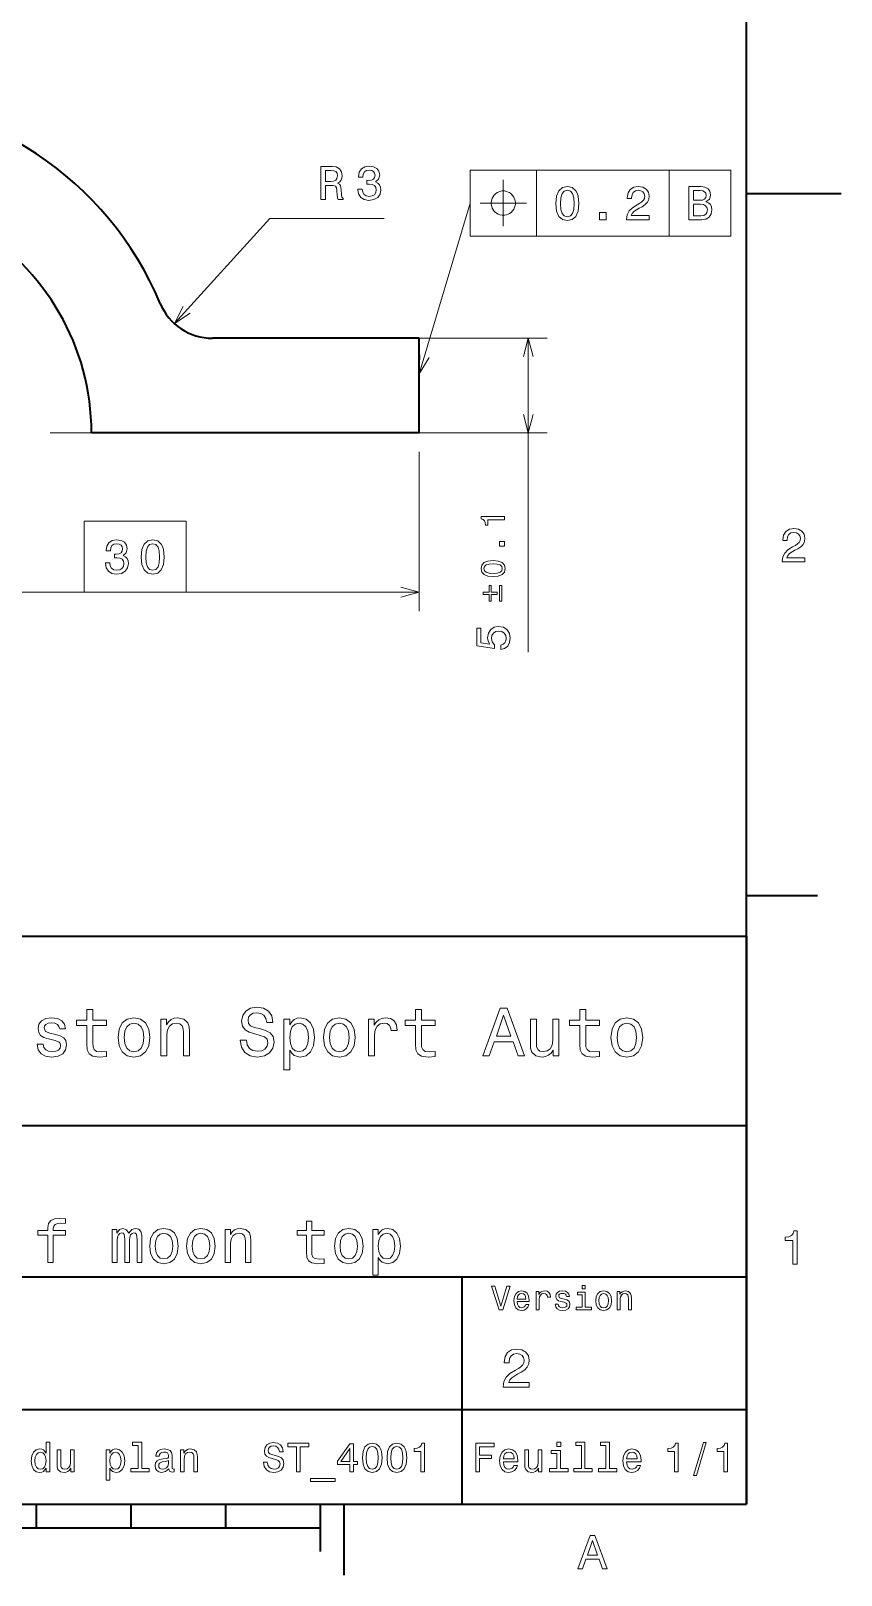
# Model space of a CAD drawing. Extents: x 0 to 210, y 0 to 297.
# Drawn here: x 124.4 to 210, y 2.5 to 165.7 of the extents above; entities that cross this region are included whole.
import ezdxf

# ---------------------------------------------------------------- set-up
doc = ezdxf.new("R2010")
doc.units = 0
doc.linetypes.add('DASHDOT', pattern=[18.5, 12, -3, 0.5, -3])

msp = doc.modelspace()

# ---------------------------------------------------------------- linework, layer by layer
at = {"color": 7, "lineweight": 35}
for p, q in [((200, 10), (200, 287)), ((159.446548, 123.189072), (130.846542, 123.189072)), ((10, 70), (200, 70)), ((200, 70), (200, 10)), ((75, 50), (200, 50)), ((75, 34), (200, 34)), ((170, 10), (170, 34)), ((75, 20), (200, 20)), ((10, 10), (200, 10)), ((10, 10), (200, 10)), ((55, 7.5), (155, 7.5))]:
    msp.add_line(p, q, dxfattribs=at)
at = {"color": 7, "lineweight": 13, "ltscale": 0.175}
for p, q in [((170.827484, 150.964157), (170.827484, 143.964157)), ((177.827484, 150.964157), (177.827484, 143.964157)), ((191.835556, 150.964157), (191.835556, 143.964157)), ((198.371582, 150.964157), (198.371582, 143.964157))]:
    msp.add_line(p, q, dxfattribs=at)
at = {"color": 7, "lineweight": 13}
for p, q in [((170.827484, 150.964157), (198.371582, 150.964157)), ((170.827484, 143.964157), (198.371582, 143.964157)), ((176.971954, 100.036316), (176.971954, 133.189072))]:
    msp.add_line(p, q, dxfattribs=at)
at = {"color": 7, "lineweight": 35, "ltscale": 0.25}
for p, q in [((200, 148.5), (210, 148.5)), ((165.446548, 123.189072), (165.446548, 133.189072))]:
    msp.add_line(p, q, dxfattribs=at)
at = {"color": 7, "lineweight": 13, "ltscale": 0.375}
msp.add_line((139.596207, 134.747208), (149.680176, 145.851868), dxfattribs=at)
at = {"color": 7, "lineweight": 13, "ltscale": 0.301801}
msp.add_line((149.680176, 145.851868), (161.752213, 145.851868), dxfattribs=at)
at = {"color": 7, "lineweight": 35, "ltscale": 0.395419}
msp.add_line((159.446548, 133.189072), (143.629791, 133.189072), dxfattribs=at)
at = {"color": 7, "lineweight": 35, "ltscale": 0.15}
for p, q in [((165.446548, 133.189072), (159.446548, 133.189072)), ((165.446548, 123.189072), (159.446548, 123.189072))]:
    msp.add_line(p, q, dxfattribs=at)
at = {"color": 7, "lineweight": 13, "ltscale": 0.438135}
for p, q in [((161.446548, 133.189072), (178.971954, 133.189072)), ((161.446548, 123.189072), (178.971954, 123.189072))]:
    msp.add_line(p, q, dxfattribs=at)
at = {"color": 7, "lineweight": 13, "ltscale": 0.25}
msp.add_line((165.446548, 123.189072), (165.446548, 133.189072), dxfattribs=at)
at = {"color": 7, "linetype": 'DASHDOT', "lineweight": 13}
msp.add_line((138.466553, 123.189072), (72.426544, 123.189072), dxfattribs=at)
at = {"color": 8, "lineweight": 13, "ltscale": 0.420656}
msp.add_line((165.446548, 121.189072), (165.446548, 104.362816), dxfattribs=at)
at = {"color": 8, "lineweight": 13}
for p, q in [((105.446548, 106.362816), (130.060532, 106.362816)), ((140.832581, 106.362816), (165.446548, 106.362816))]:
    msp.add_line(p, q, dxfattribs=at)
at = {"color": 7, "lineweight": 35, "ltscale": 0.1875}
for p, q in [((200, 74.300003), (207.5, 74.300003)), ((157.5, 10), (157.5, 2.5))]:
    msp.add_line(p, q, dxfattribs=at)
at = {"color": 7, "lineweight": 35, "ltscale": 0.0625}
for p, q in [((125, 10), (125, 7.5)), ((135, 10), (135, 7.5)), ((145, 10), (145, 7.5))]:
    msp.add_line(p, q, dxfattribs=at)
at = {"color": 7, "lineweight": 35, "ltscale": 0.125}
msp.add_line((155, 10), (155, 5), dxfattribs=at)
at = {"color": 7, "lineweight": 13}
for points in [[(155.073547, 147.851868), (155.542557, 147.851868), (155.542557, 149.329529), (156.021667, 149.329529), (156.374695, 149.314407), (156.596588, 149.243805), (156.717636, 149.077377), (156.768066, 148.779831), (156.793274, 148.325928), (156.823547, 148.028381), (156.884064, 147.851868), (157.413605, 147.851868), (157.413605, 147.947693), (157.297607, 148.088898), (157.257263, 148.351151), (157.221954, 148.915985), (157.136215, 149.334579), (157.020233, 149.465698), (156.838669, 149.561523), (157.040405, 149.687607), (157.18161, 149.86412), (157.272385, 150.086029), (157.302643, 150.353317), (157.23204, 150.776947), (157.030304, 151.094666), (156.697464, 151.286316), (156.243561, 151.351868), (155.073547, 151.351868)], [(156.112442, 150.923203), (156.420074, 150.892944), (156.636932, 150.797119), (156.773102, 150.620605), (156.818497, 150.343231), (156.768066, 150.05072), (156.631897, 149.874207), (156.399902, 149.783432), (156.082184, 149.758209), (155.542557, 149.758209), (155.542557, 150.923203)], [(158.963318, 148.951294), (158.963318, 148.915985), (159.044006, 148.431839), (159.281036, 148.068726), (159.654236, 147.836746), (160.148468, 147.751007), (160.672958, 147.836746), (161.06633, 148.05864), (161.318497, 148.411667), (161.409271, 148.865555), (161.368927, 149.163116), (161.25798, 149.405182), (161.076416, 149.591782), (160.834351, 149.727951), (161.162155, 150.00029), (161.278152, 150.434006), (161.202499, 150.827377), (160.985641, 151.124924), (160.632614, 151.311523), (160.148468, 151.37709), (159.69458, 151.296402), (159.346588, 151.074493), (159.119644, 150.721466), (159.044006, 150.252441), (159.044006, 150.217148), (159.492844, 150.217148), (159.533188, 150.539917), (159.664322, 150.771896), (159.876129, 150.913116), (160.173676, 150.963547), (160.435928, 150.923203), (160.627579, 150.817291), (160.743561, 150.645813), (160.788956, 150.413834), (160.743561, 150.166718), (160.622528, 150.00029), (160.410706, 149.899414), (160.123245, 149.869171), (159.926559, 149.874207), (159.926559, 149.475784), (160.173676, 149.48587), (160.491409, 149.440491), (160.728439, 149.319458), (160.869644, 149.122772), (160.920074, 148.865555), (160.864609, 148.573059), (160.718353, 148.356201), (160.486359, 148.220032), (160.178726, 148.174637), (159.861008, 148.225067), (159.629013, 148.376373), (159.482758, 148.618439), (159.427277, 148.951294)], [(175.610825, 147.464157), (175.610825, 147.580826), (175.55249, 147.814163), (175.494156, 147.989151), (175.435822, 148.10582), (175.319153, 148.280823), (175.14415, 148.455826), (174.969147, 148.572495), (174.852478, 148.630829), (174.67749, 148.689163), (174.444153, 148.747498), (174.327484, 148.747498), (174.210815, 148.747498), (173.977478, 148.689163), (173.80249, 148.630829), (173.685822, 148.572495), (173.510818, 148.455826), (173.335815, 148.280823), (173.219147, 148.10582), (173.160812, 147.989151), (173.102478, 147.814163), (173.044144, 147.580826), (173.044144, 147.464157), (173.044144, 147.347488), (173.102478, 147.114151), (173.160812, 146.939163), (173.219147, 146.822495), (173.335815, 146.647491), (173.510818, 146.472488), (173.685822, 146.35582), (173.80249, 146.297485), (173.977478, 146.239151), (174.210815, 146.180817), (174.327484, 146.180817), (174.444153, 146.180817), (174.67749, 146.239151), (174.852478, 146.297485), (174.969147, 146.35582), (175.14415, 146.472488), (175.319153, 146.647491), (175.435822, 146.822495), (175.494156, 146.939163), (175.55249, 147.114151), (175.610825, 147.347488)], [(174.44696, 114.017052), (174.44696, 114.338303), (171.979309, 114.338303), (171.979309, 114.098251), (172.194641, 114.034706), (172.339386, 113.907616), (172.424103, 113.713448), (172.452362, 113.445152), (172.703003, 113.445152), (172.703003, 114.017052)], [(203.769455, 109.566788), (206.175079, 109.566788), (206.175079, 110.000504), (204.273788, 110.000504), (204.379684, 110.237534), (204.561249, 110.434219), (205.121048, 110.79229), (205.418594, 110.943588), (205.75145, 111.160446), (205.98848, 111.412613), (206.124649, 111.710159), (206.175079, 112.048058), (206.08934, 112.471687), (205.85231, 112.804543), (205.489197, 113.016357), (205.020172, 113.092003), (204.536026, 113.006271), (204.167877, 112.769234), (203.930847, 112.390999), (203.850143, 111.891716), (203.850143, 111.821114), (204.309082, 111.821114), (204.309082, 111.861458), (204.354477, 112.204399), (204.490646, 112.456558), (204.707504, 112.617943), (204.994965, 112.673416), (205.287476, 112.622986), (205.504333, 112.496902), (205.645538, 112.300217), (205.695969, 112.053101), (205.660675, 111.821114), (205.56485, 111.624428), (205.403458, 111.452957), (205.181564, 111.301659), (204.884018, 111.140274), (204.389771, 110.827591), (204.041794, 110.494743), (203.835022, 110.091286), (203.769455, 109.581917)], [(174.44696, 111.221794), (174.44696, 111.708969), (173.920944, 111.708969), (173.920944, 111.221794)], [(173.250198, 107.999374), (173.804443, 108.052322), (174.199829, 108.218246), (174.439896, 108.483017), (174.517548, 108.850166), (174.439896, 109.213783), (174.199829, 109.478554), (173.804443, 109.640945), (173.250198, 109.697426), (172.699478, 109.640945), (172.480591, 109.573868), (172.300552, 109.478554), (172.060501, 109.213783), (171.979309, 108.850166), (172.060501, 108.483017), (172.304077, 108.218246), (172.699478, 108.052322)], [(173.250198, 108.33828), (172.823029, 108.366516), (172.5159, 108.454773), (172.335861, 108.61364), (172.272308, 108.850166), (172.335861, 109.08316), (172.5159, 109.24202), (172.823029, 109.330276), (173.250198, 109.358521), (173.680878, 109.330276), (173.988022, 109.24202), (174.16806, 109.08316), (174.228073, 108.850166), (174.16806, 108.61364), (173.988022, 108.454773), (173.680878, 108.366516)], [(173.677353, 106.111389), (173.677353, 106.35498), (173.06662, 106.35498), (173.06662, 107.05397), (172.826569, 107.05397), (172.826569, 106.35498), (172.21936, 106.35498), (172.21936, 106.111389), (172.826569, 106.111389), (172.826569, 105.412399), (173.06662, 105.412399), (173.06662, 106.111389)], [(173.917419, 105.412399), (174.161011, 105.412399), (174.161011, 107.05397), (173.917419, 107.05397)], [(174.059128, 100.303604), (174.472672, 100.414558), (174.795441, 100.661682), (174.997162, 101.024788), (175.072815, 101.48877), (174.98204, 101.998131), (174.734924, 102.396545), (174.341553, 102.648712), (173.837219, 102.74453), (173.36821, 102.658798), (173.000061, 102.416718), (172.763031, 102.038483), (172.677277, 101.549286), (172.737808, 101.171043), (172.904236, 100.87854), (171.961151, 101.019745), (171.961151, 102.552887), (171.547607, 102.552887), (171.547607, 100.681854), (173.403503, 100.404472), (173.403503, 100.80793), (173.166473, 101.100441), (173.08075, 101.47364), (173.13623, 101.796402), (173.297607, 102.043518), (173.544724, 102.19986), (173.862442, 102.255341), (174.180176, 102.19986), (174.427277, 102.038483), (174.583618, 101.791359), (174.639099, 101.47364), (174.60379, 101.206345), (174.487808, 100.999573), (174.306244, 100.848282), (174.059128, 100.772629)], [(130.353027, 60.579971), (130.353027, 58.64193), (130.396271, 58.015129), (130.597992, 57.582851), (131.00145, 57.330688), (131.685883, 57.244236), (132.435165, 57.280258), (132.435165, 57.827808), (131.887619, 57.78458), (131.390503, 57.842216), (131.123932, 58.022331), (131.008652, 58.324928), (130.987045, 58.75), (130.987045, 60.579971), (132.435165, 60.579971), (132.435165, 61.120316), (130.987045, 61.120316), (130.987045, 62.251438), (130.353027, 62.251438), (130.353027, 61.120316), (129.257935, 61.120316), (129.257935, 60.579971)], [(147.20462, 59.030979), (146.549011, 59.030979), (146.6931, 58.267288), (147.053329, 57.70533), (147.608078, 57.366714), (148.357361, 57.244236), (149.099442, 57.359509), (149.65419, 57.67651), (150.007217, 58.17363), (150.136902, 58.82925), (150.028839, 59.420029), (149.726242, 59.801872), (149.236328, 60.054031), (148.580704, 60.241352), (148.018738, 60.378242), (147.651306, 60.536743), (147.442383, 60.767288), (147.377533, 61.127522), (147.442383, 61.451729), (147.6297, 61.696686), (147.917877, 61.862389), (148.314133, 61.920029), (148.71759, 61.84798), (149.034592, 61.653458), (149.24353, 61.32925), (149.344391, 60.889767), (150.000015, 60.889767), (150.000015, 60.904179), (149.884735, 61.581409), (149.546127, 62.085732), (149.012985, 62.402737), (148.292526, 62.510807), (147.644104, 62.402737), (147.139786, 62.100143), (146.815582, 61.631844), (146.700302, 61.026657), (146.793961, 60.486309), (147.067734, 60.118874), (147.500015, 59.873917), (148.09079, 59.6866), (148.674362, 59.520893), (149.113846, 59.362389), (149.380417, 59.131844), (149.474075, 58.757202), (149.387619, 58.375359), (149.164276, 58.087173), (148.825668, 57.907059), (148.386185, 57.849422), (147.896271, 57.928673), (147.521637, 58.159222), (147.283875, 58.533859)], [(165.050446, 60.579971), (165.050446, 58.64193), (165.093658, 58.015129), (165.295395, 57.582851), (165.698853, 57.330688), (166.383301, 57.244236), (167.132568, 57.280258), (167.132568, 57.827808), (166.585022, 57.78458), (166.087906, 57.842216), (165.821335, 58.022331), (165.706055, 58.324928), (165.684448, 58.75), (165.684448, 60.579971), (167.132568, 60.579971), (167.132568, 61.120316), (165.684448, 61.120316), (165.684448, 62.251438), (165.050446, 62.251438), (165.050446, 61.120316), (163.955338, 61.120316), (163.955338, 60.579971)], [(172.175797, 57.381123), (172.838623, 57.381123), (173.364563, 58.850864), (175.360229, 58.850864), (175.886169, 57.381123), (176.563416, 57.381123), (174.733429, 62.388329), (173.998566, 62.388329)], [(182.399139, 60.579971), (182.399139, 58.64193), (182.442352, 58.015129), (182.644089, 57.582851), (183.047546, 57.330688), (183.731995, 57.244236), (184.481262, 57.280258), (184.481262, 57.827808), (183.933716, 57.78458), (183.4366, 57.842216), (183.170029, 58.022331), (183.054749, 58.324928), (183.033142, 58.75), (183.033142, 60.579971), (184.481262, 60.579971), (184.481262, 61.120316), (183.033142, 61.120316), (183.033142, 62.251438), (182.399139, 62.251438), (182.399139, 61.120316), (181.304031, 61.120316), (181.304031, 60.579971)], [(127.060524, 59.636166), (126.448135, 59.780258), (125.994247, 59.945965), (125.842941, 60.28458), (125.886169, 60.522331), (126.037476, 60.695244), (126.282425, 60.803314), (126.635452, 60.846542), (126.974075, 60.803314), (127.240646, 60.67363), (127.413551, 60.479107), (127.485596, 60.219738), (128.105194, 60.219738), (128.105194, 60.23415), (127.997124, 60.70245), (127.701736, 61.069885), (127.240646, 61.30043), (126.635452, 61.386887), (126.023056, 61.30043), (125.57637, 61.062679), (125.295395, 60.709652), (125.208939, 60.262966), (125.273781, 59.830688), (125.47551, 59.528095), (125.806923, 59.311958), (126.289627, 59.16066), (126.995682, 58.987751), (127.427963, 58.807636), (127.543236, 58.663544), (127.586464, 58.447407), (127.521622, 58.180836), (127.348709, 57.979107), (127.067734, 57.849422), (126.693092, 57.806194), (126.296837, 57.849422), (126.008652, 58.000721), (125.814133, 58.245674), (125.734879, 58.584293), (125.122482, 58.584293), (125.223351, 58.007923), (125.518738, 57.590057), (125.987038, 57.337894), (126.635452, 57.244236), (127.312683, 57.337894), (127.809807, 57.590057), (128.112396, 57.993515), (128.220459, 58.519451), (128.14122, 58.973343), (127.917877, 59.283138), (127.550438, 59.484871)], [(133.65274, 59.311958), (133.768021, 58.432995), (134.099426, 57.78458), (134.625366, 57.381123), (135.331421, 57.244236), (136.030273, 57.381123), (136.556213, 57.777374), (136.887619, 58.425793), (137.010101, 59.311958), (136.887619, 60.190922), (136.556213, 60.846542), (136.030273, 61.242794), (135.331421, 61.386887), (134.625366, 61.242794), (134.099426, 60.839336), (133.768021, 60.190922)], [(134.301163, 59.319164), (134.365997, 59.967579), (134.567734, 60.435879), (134.891937, 60.72406), (135.331421, 60.824928), (135.763702, 60.72406), (136.087906, 60.443081), (136.289642, 59.967579), (136.361679, 59.319164), (136.289642, 58.663544), (136.087906, 58.188038), (135.763702, 57.899853), (135.331421, 57.806194), (134.891937, 57.899853), (134.567734, 58.188038), (134.365997, 58.663544)], [(138.177246, 57.381123), (138.811249, 57.381123), (138.811249, 59.614552), (138.876099, 60.12608), (139.085022, 60.500717), (139.409241, 60.731266), (139.841507, 60.817722), (140.187332, 60.745674), (140.403473, 60.551151), (140.511536, 60.226944), (140.547562, 59.794666), (140.547562, 57.381123), (141.181564, 57.381123), (141.181564, 59.924351), (141.15274, 60.435879), (141.023071, 60.86095), (140.597992, 61.25), (139.935165, 61.386887), (139.567734, 61.336452), (139.257935, 61.199566), (138.991364, 60.969017), (138.78244, 60.659222), (138.78244, 61.25), (138.177246, 61.25)], [(151.786758, 60.652016), (151.786758, 61.25), (151.152756, 61.25), (151.152756, 55.882565), (151.786758, 55.882565), (151.786758, 57.971901), (152.010101, 57.633286), (152.262268, 57.409943), (152.896271, 57.244236), (153.501465, 57.381123), (153.976959, 57.791786), (154.286758, 58.440201), (154.402039, 59.319164), (154.286758, 60.190922), (153.976959, 60.839336), (153.501465, 61.242794), (152.896271, 61.386887), (152.550446, 61.343658), (152.255066, 61.206772), (152.002899, 60.976223)], [(152.788208, 57.8134), (152.363129, 57.907059), (152.053329, 58.195244), (151.858795, 58.663544), (151.793961, 59.319164), (151.858795, 59.967579), (152.053329, 60.435879), (152.363129, 60.716858), (152.788208, 60.817722), (153.177246, 60.716858), (153.487045, 60.428673), (153.68158, 59.960373), (153.753616, 59.319164), (153.68158, 58.67075), (153.487045, 58.195244), (153.177246, 57.907059)], [(155.338623, 59.311958), (155.453903, 58.432995), (155.785309, 57.78458), (156.311249, 57.381123), (157.017303, 57.244236), (157.716156, 57.381123), (158.242096, 57.777374), (158.573502, 58.425793), (158.695984, 59.311958), (158.573502, 60.190922), (158.242096, 60.846542), (157.716156, 61.242794), (157.017303, 61.386887), (156.311249, 61.242794), (155.785309, 60.839336), (155.453903, 60.190922)], [(155.987045, 59.319164), (156.05188, 59.967579), (156.253616, 60.435879), (156.57782, 60.72406), (157.017303, 60.824928), (157.449585, 60.72406), (157.773788, 60.443081), (157.975525, 59.967579), (158.047562, 59.319164), (157.975525, 58.663544), (157.773788, 58.188038), (157.449585, 57.899853), (157.017303, 57.806194), (156.57782, 57.899853), (156.253616, 58.188038), (156.05188, 58.663544)], [(160.100876, 57.381123), (160.734879, 57.381123), (160.734879, 59.592937), (160.799713, 60.12608), (160.994247, 60.507923), (161.311249, 60.738472), (161.736328, 60.817722), (162.053314, 60.767288), (162.291077, 60.623199), (162.435181, 60.378242), (162.485596, 60.046829), (163.126816, 60.046829), (163.040359, 60.630402), (162.802612, 61.048271), (162.406342, 61.30043), (161.865997, 61.386887), (161.498566, 61.32925), (161.181564, 61.185158), (160.900589, 60.940201), (160.677246, 60.608788), (160.677246, 61.25), (160.100876, 61.25)], [(173.595108, 59.463257), (174.365997, 61.667866), (175.136902, 59.463257)], [(180.194519, 61.25), (179.560516, 61.25), (179.560516, 59.016571), (179.488464, 58.497837), (179.279541, 58.123196), (178.955322, 57.892651), (178.530258, 57.820602), (178.19165, 57.878242), (177.97551, 58.051151), (177.853027, 58.346542), (177.824219, 58.764408), (177.824219, 61.25), (177.190201, 61.25), (177.190201, 58.706772), (177.211823, 58.195244), (177.348694, 57.770172), (177.766571, 57.381123), (178.4366, 57.244236), (178.796829, 57.294666), (179.106628, 57.424351), (179.373199, 57.647694), (179.58934, 57.971901), (179.58934, 57.381123), (180.194519, 57.381123)], [(185.698853, 59.311958), (185.814117, 58.432995), (186.145538, 57.78458), (186.671478, 57.381123), (187.377518, 57.244236), (188.076355, 57.381123), (188.602295, 57.777374), (188.933716, 58.425793), (189.056183, 59.311958), (188.933716, 60.190922), (188.602295, 60.846542), (188.076355, 61.242794), (187.377518, 61.386887), (186.671478, 61.242794), (186.145538, 60.839336), (185.814117, 60.190922)], [(186.34726, 59.319164), (186.412109, 59.967579), (186.613831, 60.435879), (186.938034, 60.72406), (187.377518, 60.824928), (187.809799, 60.72406), (188.134003, 60.443081), (188.335724, 59.967579), (188.407776, 59.319164), (188.335724, 58.663544), (188.134003, 58.188038), (187.809799, 57.899853), (187.377518, 57.806194), (186.938034, 57.899853), (186.613831, 58.188038), (186.412109, 58.663544)], [(126.23848, 38.409222), (126.23848, 35.530258), (126.809082, 35.530258), (126.809082, 38.409222), (128.105911, 38.409222), (128.105911, 38.895531), (126.809082, 38.895531), (126.809082, 39.109509), (126.854469, 39.368874), (127.003609, 39.543945), (127.256485, 39.647694), (127.619598, 39.6866), (128.105911, 39.66066), (128.105911, 40.153458), (127.489914, 40.185879), (126.932281, 40.127522), (126.543228, 39.95245), (126.309799, 39.647694), (126.23848, 39.213257), (126.23848, 38.895531), (125.194527, 38.895531), (125.194527, 38.409222)], [(153.536743, 38.409222), (153.536743, 36.664986), (153.575653, 36.100864), (153.757202, 35.711815), (154.120316, 35.484871), (154.736313, 35.407059), (155.41066, 35.43948), (155.41066, 35.932274), (154.917877, 35.893372), (154.470459, 35.945244), (154.230545, 36.107349), (154.126801, 36.379681), (154.107346, 36.762245), (154.107346, 38.409222), (155.41066, 38.409222), (155.41066, 38.895531), (154.107346, 38.895531), (154.107346, 39.913544), (153.536743, 39.913544), (153.536743, 38.895531), (152.551147, 38.895531), (152.551147, 38.409222)], [(133.027374, 35.530258), (133.552597, 35.530258), (133.552597, 37.858067), (133.585022, 38.208214), (133.682281, 38.461094), (133.831421, 38.610229), (134.02594, 38.668587), (134.181564, 38.616714), (134.285309, 38.48703), (134.337189, 38.266571), (134.356628, 37.974781), (134.356628, 35.530258), (134.849426, 35.530258), (134.849426, 37.858067), (134.881851, 38.201729), (134.979111, 38.454609), (135.134735, 38.610229), (135.329254, 38.668587), (135.484879, 38.616714), (135.588623, 38.48703), (135.653458, 37.974781), (135.653458, 35.530258), (136.17868, 35.530258), (136.17868, 37.935879), (136.146255, 38.435158), (136.042511, 38.817722), (135.835022, 39.051151), (135.497849, 39.135445), (135.10231, 39.005764), (134.797562, 38.629681), (134.557648, 38.999279), (134.155624, 39.135445), (133.786026, 39.005764), (133.533142, 38.642651), (133.533142, 39.012245), (133.027374, 39.012245)], [(136.989197, 37.268009), (137.092941, 36.476944), (137.39122, 35.893372), (137.864563, 35.530258), (138.5, 35.407059), (139.128967, 35.530258), (139.60231, 35.886887), (139.900574, 36.470459), (140.010803, 37.268009), (139.900574, 38.059078), (139.60231, 38.649136), (139.128967, 39.005764), (138.5, 39.135445), (137.864563, 39.005764), (137.39122, 38.642651), (137.092941, 38.059078)], [(137.572769, 37.274494), (137.631134, 37.858067), (137.812683, 38.279537), (138.104477, 38.538902), (138.5, 38.629681), (138.889053, 38.538902), (139.180847, 38.286022), (139.362396, 37.858067), (139.427246, 37.274494), (139.362396, 36.684437), (139.180847, 36.256481), (138.889053, 35.997116), (138.5, 35.912823), (138.104477, 35.997116), (137.812683, 36.256481), (137.631134, 36.684437)], [(140.892654, 37.268009), (140.996399, 36.476944), (141.294678, 35.893372), (141.768021, 35.530258), (142.403458, 35.407059), (143.032425, 35.530258), (143.505768, 35.886887), (143.804047, 36.470459), (143.914276, 37.268009), (143.804047, 38.059078), (143.505768, 38.649136), (143.032425, 39.005764), (142.403458, 39.135445), (141.768021, 39.005764), (141.294678, 38.642651), (140.996399, 38.059078)], [(141.476227, 37.274494), (141.534592, 37.858067), (141.716141, 38.279537), (142.007935, 38.538902), (142.403458, 38.629681), (142.792511, 38.538902), (143.08429, 38.286022), (143.265854, 37.858067), (143.330688, 37.274494), (143.265854, 36.684437), (143.08429, 36.256481), (142.792511, 35.997116), (142.403458, 35.912823), (142.007935, 35.997116), (141.716141, 36.256481), (141.534592, 36.684437)], [(144.964706, 35.530258), (145.535309, 35.530258), (145.535309, 37.540344), (145.593658, 38.000721), (145.781708, 38.337894), (146.073486, 38.545387), (146.46254, 38.623199), (146.773773, 38.558357), (146.968307, 38.383286), (147.065567, 38.091499), (147.097992, 37.70245), (147.097992, 35.530258), (147.668594, 35.530258), (147.668594, 37.819164), (147.642654, 38.279537), (147.52594, 38.662102), (147.143372, 39.012245), (146.546829, 39.135445), (146.216141, 39.090057), (145.937317, 38.966858), (145.697418, 38.759365), (145.509369, 38.480545), (145.509369, 39.012245), (144.964706, 39.012245)], [(156.506485, 37.268009), (156.610229, 36.476944), (156.908508, 35.893372), (157.381851, 35.530258), (158.017288, 35.407059), (158.646255, 35.530258), (159.119598, 35.886887), (159.417877, 36.470459), (159.528107, 37.268009), (159.417877, 38.059078), (159.119598, 38.649136), (158.646255, 39.005764), (158.017288, 39.135445), (157.381851, 39.005764), (156.908508, 38.642651), (156.610229, 38.059078)], [(157.090057, 37.274494), (157.148407, 37.858067), (157.329971, 38.279537), (157.621765, 38.538902), (158.017288, 38.629681), (158.406342, 38.538902), (158.69812, 38.286022), (158.879684, 37.858067), (158.944519, 37.274494), (158.879684, 36.684437), (158.69812, 36.256481), (158.406342, 35.997116), (158.017288, 35.912823), (157.621765, 35.997116), (157.329971, 36.256481), (157.148407, 36.684437)], [(161.116714, 38.474064), (161.116714, 39.012245), (160.546112, 39.012245), (160.546112, 34.181557), (161.116714, 34.181557), (161.116714, 36.061958), (161.317719, 35.757202), (161.544678, 35.556194), (162.11528, 35.407059), (162.659943, 35.530258), (163.087891, 35.899857), (163.366714, 36.483429), (163.470459, 37.274494), (163.366714, 38.059078), (163.087891, 38.642651), (162.659943, 39.005764), (162.11528, 39.135445), (161.804031, 39.096542), (161.538177, 38.973343), (161.311249, 38.76585)], [(162.018005, 35.919308), (161.635452, 36.003601), (161.356628, 36.262966), (161.181549, 36.684437), (161.123199, 37.274494), (161.181549, 37.858067), (161.356628, 38.279537), (161.635452, 38.532421), (162.018005, 38.623199), (162.368164, 38.532421), (162.646973, 38.273052), (162.822052, 37.851585), (162.886887, 37.274494), (162.822052, 36.690922), (162.646973, 36.262966), (162.368164, 36.003601)], [(204.909225, 35.366787), (205.368164, 35.366787), (205.368164, 38.892002), (205.025223, 38.892002), (204.934448, 38.584366), (204.752884, 38.377594), (204.47551, 38.256557), (204.092224, 38.216209), (204.092224, 37.858143), (204.909225, 37.858143)], [(174.71109, 33.03458), (174.08429, 30.905619), (173.439484, 33.03458), (173.09726, 33.03458), (173.904175, 30.530979), (174.264404, 30.530979), (175.053314, 33.03458)], [(182.992798, 33.117435), (182.657776, 33.117435), (182.657776, 32.757202), (182.992798, 32.757202)], [(175.784576, 31.40634), (177.052597, 31.40634), (177.056198, 31.554033), (176.998566, 31.9683), (176.840057, 32.278099), (176.587891, 32.465416), (176.252884, 32.533859), (175.925079, 32.461815), (175.672913, 32.260086), (175.510803, 31.932276), (175.453171, 31.5), (175.507202, 31.056915), (175.669312, 30.732708), (175.917862, 30.530979), (176.242081, 30.462536), (176.523056, 30.509365), (176.753601, 30.631844), (176.922913, 30.826368), (177.020172, 31.085733), (176.706772, 31.085733), (176.641937, 30.941643), (176.548264, 30.833572), (176.281708, 30.747118), (176.07637, 30.786743), (175.921463, 30.912823), (175.820602, 31.118155), (175.784576, 31.395533)], [(175.784576, 31.672911), (175.824203, 31.921469), (175.921463, 32.105186), (176.069168, 32.216858), (176.263687, 32.256485), (176.454605, 32.216858), (176.60231, 32.105186), (176.692368, 31.921469), (176.724777, 31.672911)], [(177.794662, 30.530979), (178.111664, 30.530979), (178.111664, 31.636887), (178.144089, 31.903458), (178.241348, 32.094379), (178.399857, 32.209652), (178.612396, 32.249279), (178.770889, 32.224064), (178.889771, 32.152016), (178.961823, 32.029537), (178.98703, 31.863832), (179.307632, 31.863832), (179.264404, 32.155621), (179.145538, 32.364552), (178.947403, 32.490635), (178.677231, 32.533859), (178.493515, 32.505043), (178.335022, 32.432995), (178.194519, 32.310516), (178.082855, 32.144814), (178.082855, 32.465416), (177.794662, 32.465416)], [(180.791794, 31.658501), (180.485596, 31.730547), (180.258652, 31.8134), (180.182999, 31.982708), (180.204605, 32.101585), (180.280258, 32.188038), (180.40274, 32.242073), (180.579254, 32.263687), (180.748566, 32.242073), (180.881851, 32.177231), (180.968292, 32.079971), (181.004318, 31.950287), (181.314117, 31.950287), (181.314117, 31.957493), (181.260086, 32.191643), (181.112396, 32.375359), (180.881851, 32.490635), (180.579254, 32.533859), (180.273056, 32.490635), (180.049713, 32.371758), (179.909225, 32.195244), (179.865997, 31.971901), (179.898422, 31.755764), (179.999283, 31.604465), (180.164993, 31.496397), (180.406342, 31.420748), (180.759369, 31.334293), (180.97551, 31.244236), (181.033142, 31.17219), (181.054749, 31.064121), (181.022339, 30.930836), (180.935883, 30.829971), (180.795395, 30.765129), (180.608063, 30.743515), (180.409943, 30.765129), (180.265854, 30.840778), (180.168594, 30.963255), (180.128967, 31.132565), (179.822769, 31.132565), (179.873199, 30.844379), (180.020889, 30.635447), (180.255051, 30.509365), (180.579254, 30.462536), (180.917862, 30.509365), (181.166428, 30.635447), (181.317719, 30.837175), (181.371765, 31.100143), (181.332138, 31.327089), (181.220459, 31.481987), (181.036743, 31.582851)], [(182.981995, 30.79755), (182.981995, 32.400574), (182.167862, 32.400574), (182.167862, 32.130402), (182.664978, 32.130402), (182.664978, 30.79755), (182.016571, 30.79755), (182.016571, 30.530979), (183.637604, 30.530979), (183.637604, 30.79755)], [(184.087891, 31.496397), (184.145538, 31.056915), (184.311234, 30.732708), (184.574203, 30.530979), (184.927231, 30.462536), (185.276657, 30.530979), (185.539627, 30.729107), (185.705338, 31.053314), (185.766571, 31.496397), (185.705338, 31.935879), (185.539627, 32.263687), (185.276657, 32.461815), (184.927231, 32.533859), (184.574203, 32.461815), (184.311234, 32.260086), (184.145538, 31.935879)], [(184.412109, 31.5), (184.444519, 31.824207), (184.545395, 32.058357), (184.707489, 32.20245), (184.927231, 32.25288), (185.143372, 32.20245), (185.305481, 32.061958), (185.406342, 31.824207), (185.442368, 31.5), (185.406342, 31.17219), (185.305481, 30.934437), (185.143372, 30.790344), (184.927231, 30.743515), (184.707489, 30.790344), (184.545395, 30.934437), (184.444519, 31.17219)], [(186.350143, 30.530979), (186.667145, 30.530979), (186.667145, 31.647694), (186.69957, 31.903458), (186.804031, 32.090778), (186.966141, 32.206051), (187.182281, 32.249279), (187.355194, 32.213257), (187.463257, 32.115993), (187.517288, 31.95389), (187.535309, 31.737751), (187.535309, 30.530979), (187.85231, 30.530979), (187.85231, 31.802593), (187.837891, 32.058357), (187.773056, 32.270893), (187.560516, 32.465416), (187.229111, 32.533859), (187.045395, 32.508644), (186.890488, 32.440201), (186.757202, 32.324928), (186.65274, 32.170029), (186.65274, 32.465416), (186.350143, 32.465416)], [(174.328537, 22.360231), (177.077805, 22.360231), (177.077805, 22.855909), (174.904892, 22.855909), (175.02594, 23.126802), (175.233429, 23.351585), (175.873199, 23.760807), (176.213257, 23.933718), (176.593658, 24.181557), (176.864548, 24.469742), (177.020172, 24.809799), (177.077805, 25.195967), (176.979828, 25.680117), (176.708939, 26.06052), (176.293945, 26.302595), (175.757919, 26.38905), (175.204605, 26.291067), (174.783859, 26.020174), (174.51297, 25.587896), (174.420746, 25.017292), (174.420746, 24.9366), (174.945251, 24.9366), (174.945251, 24.98271), (174.997116, 25.374641), (175.15274, 25.662825), (175.400574, 25.847263), (175.729111, 25.910664), (176.0634, 25.853027), (176.311234, 25.708935), (176.472626, 25.48415), (176.530258, 25.201729), (176.489914, 24.9366), (176.380402, 24.711817), (176.195969, 24.51585), (175.942368, 24.342941), (175.60231, 24.158503), (175.03746, 23.801153), (174.639771, 23.42075), (174.403458, 22.959656), (174.328537, 22.377522)], [(126.048996, 13.787464), (126.048996, 13.428675), (126.429398, 13.428675), (126.429398, 16.532421), (126.053314, 16.532421), (126.053314, 15.395534), (125.763687, 15.724064), (125.586456, 15.801874), (125.383286, 15.832133), (125.015854, 15.745678), (124.730545, 15.503603), (124.54467, 15.114553), (124.479828, 14.591499), (124.54467, 14.068444), (124.730545, 13.675073), (125.015854, 13.428675), (125.383286, 13.346542), (125.586456, 13.376801), (125.768013, 13.454611)], [(135.788193, 16.212536), (135.788193, 13.748559), (135.005768, 13.748559), (135.005768, 13.428675), (136.946686, 13.428675), (136.946686, 13.748559), (136.168594, 13.748559), (136.168594, 16.532421), (135.19165, 16.532421), (135.19165, 16.212536)], [(149.402008, 14.418589), (149.008636, 14.418589), (149.095093, 13.960375), (149.311234, 13.623199), (149.644089, 13.42003), (150.093658, 13.346542), (150.53891, 13.415707), (150.87175, 13.605908), (151.083572, 13.904179), (151.161377, 14.297551), (151.096542, 14.652018), (150.914978, 14.881124), (150.621033, 15.032421), (150.227661, 15.144814), (149.890488, 15.226946), (149.670029, 15.322046), (149.544662, 15.460375), (149.505768, 15.676514), (149.544662, 15.871038), (149.657059, 16.018013), (149.829971, 16.117435), (150.067719, 16.152018), (150.309799, 16.108789), (150.5, 15.992075), (150.625351, 15.797551), (150.685883, 15.533862), (151.079254, 15.533862), (151.079254, 15.542507), (151.010086, 15.948848), (150.806915, 16.251442), (150.48703, 16.441643), (150.054749, 16.506485), (149.66571, 16.441643), (149.363113, 16.260086), (149.168579, 15.979107), (149.099426, 15.615994), (149.155624, 15.291787), (149.319885, 15.071326), (149.579254, 14.924352), (149.933716, 14.81196), (150.283859, 14.712537), (150.547546, 14.617435), (150.707489, 14.479107), (150.763687, 14.254323), (150.711807, 14.025216), (150.577805, 13.852305), (150.374634, 13.744237), (150.110947, 13.709655), (149.817001, 13.757205), (149.592224, 13.895534), (149.44957, 14.120317)], [(152.488464, 13.428675), (152.886169, 13.428675), (152.886169, 16.065563), (153.793945, 16.065563), (153.793945, 16.428675), (151.57637, 16.428675), (151.57637, 16.065563), (152.488464, 16.065563)], [(158.129684, 13.428675), (158.518738, 13.428675), (158.518738, 14.172191), (158.946686, 14.172191), (158.946686, 14.518012), (158.518738, 14.518012), (158.518738, 16.363834), (158.125366, 16.363834), (156.811234, 14.552594), (156.811234, 14.172191), (158.129684, 14.172191)], [(159.452454, 14.894093), (159.517288, 14.215418), (159.720459, 13.731268), (160.044662, 13.43732), (160.494232, 13.342219), (160.939484, 13.43732), (161.263687, 13.731268), (161.46254, 14.215418), (161.531693, 14.894093), (161.46254, 15.568444), (161.380402, 15.836456), (161.263687, 16.056917), (160.939484, 16.350864), (160.494232, 16.450289), (160.044662, 16.350864), (159.720459, 16.052593), (159.517288, 15.568444)], [(162.054749, 14.894093), (162.119598, 14.215418), (162.322769, 13.731268), (162.646973, 13.43732), (163.096542, 13.342219), (163.541779, 13.43732), (163.865997, 13.731268), (164.064835, 14.215418), (164.134003, 14.894093), (164.064835, 15.568444), (163.982712, 15.836456), (163.865997, 16.056917), (163.541779, 16.350864), (163.096542, 16.450289), (162.646973, 16.350864), (162.322769, 16.052593), (162.119598, 15.568444)], [(165.621033, 13.428675), (166.014404, 13.428675), (166.014404, 16.450289), (165.720459, 16.450289), (165.642654, 16.1866), (165.48703, 16.009367), (165.249283, 15.905621), (164.920746, 15.871038), (164.920746, 15.564121), (165.621033, 15.564121)], [(171.414978, 13.428675), (171.817001, 13.428675), (171.817001, 14.807637), (173.079254, 14.807637), (173.079254, 15.166427), (171.817001, 15.166427), (171.817001, 16.065563), (173.368881, 16.065563), (173.368881, 16.428675), (171.414978, 16.428675)], [(180.389053, 16.532421), (179.98703, 16.532421), (179.98703, 16.100145), (180.389053, 16.100145)], [(182.572052, 16.212536), (182.572052, 13.748559), (181.789627, 13.748559), (181.789627, 13.428675), (183.730545, 13.428675), (183.730545, 13.748559), (182.952454, 13.748559), (182.952454, 16.532421), (181.97551, 16.532421), (181.97551, 16.212536)], [(185.174347, 16.212536), (185.174347, 13.748559), (184.391937, 13.748559), (184.391937, 13.428675), (186.332855, 13.428675), (186.332855, 13.748559), (185.554749, 13.748559), (185.554749, 16.532421), (184.577805, 16.532421), (184.577805, 16.212536)], [(192.416428, 13.428675), (192.809799, 13.428675), (192.809799, 16.450289), (192.515854, 16.450289), (192.438034, 16.1866), (192.282425, 16.009367), (192.044662, 15.905621), (191.716141, 15.871038), (191.716141, 15.564121), (192.416428, 15.564121)], [(194.422195, 13.026657), (194.720459, 13.026657), (195.766571, 16.510807), (195.463974, 16.510807)], [(197.621033, 13.428675), (198.014404, 13.428675), (198.014404, 16.450289), (197.720459, 16.450289), (197.642654, 16.1866), (197.48703, 16.009367), (197.249283, 15.905621), (196.920746, 15.871038), (196.920746, 15.564121), (197.621033, 15.564121)], [(125.448128, 15.490635), (125.698853, 15.430116), (125.889053, 15.261528), (126.001442, 14.980548), (126.04467, 14.591499), (126.001442, 14.198127), (125.889053, 13.917148), (125.698853, 13.744237), (125.448128, 13.688041), (125.210373, 13.744237), (125.028816, 13.917148), (124.907784, 14.20245), (124.868881, 14.591499), (124.907784, 14.976225), (125.028816, 15.257205), (125.210373, 15.430116)], [(129.014404, 15.75), (128.634003, 15.75), (128.634003, 14.409943), (128.590775, 14.098703), (128.465424, 13.873919), (128.270889, 13.735591), (128.015854, 13.692364), (127.812683, 13.726946), (127.682999, 13.830692), (127.609512, 14.007925), (127.592224, 14.258646), (127.592224, 15.75), (127.211815, 15.75), (127.211815, 14.224064), (127.224785, 13.917148), (127.306915, 13.662104), (127.55764, 13.428675), (127.959656, 13.346542), (128.175797, 13.376801), (128.361679, 13.454611), (128.521622, 13.588617), (128.651306, 13.783141), (128.651306, 13.428675), (129.014404, 13.428675)], [(132.788193, 15.391211), (132.788193, 15.75), (132.407776, 15.75), (132.407776, 12.529539), (132.788193, 12.529539), (132.788193, 13.783141), (132.922195, 13.579971), (133.073486, 13.445966), (133.453888, 13.346542), (133.817001, 13.428675), (134.10231, 13.675073), (134.288193, 14.064121), (134.357346, 14.591499), (134.288193, 15.114553), (134.10231, 15.503603), (133.817001, 15.745678), (133.453888, 15.832133), (133.246399, 15.806196), (133.069168, 15.724064), (132.917877, 15.585735)], [(133.389053, 13.688041), (133.134003, 13.744237), (132.948135, 13.917148), (132.831421, 14.198127), (132.792511, 14.591499), (132.831421, 14.980548), (132.948135, 15.261528), (133.134003, 15.430116), (133.389053, 15.490635), (133.622482, 15.430116), (133.808365, 15.257205), (133.925079, 14.976225), (133.968307, 14.591499), (133.925079, 14.20245), (133.808365, 13.917148), (133.622482, 13.744237)], [(139.01297, 13.731268), (139.01297, 13.7183), (139.034592, 13.571326), (139.099426, 13.46758), (139.371765, 13.385448), (139.583588, 13.42003), (139.583588, 13.713977), (139.492798, 13.701009), (139.371765, 13.757205), (139.350159, 13.930116), (139.350159, 15.131845), (139.298279, 15.438761), (139.146973, 15.6549), (138.883286, 15.784582), (138.511536, 15.832133), (138.148422, 15.78026), (137.880402, 15.633286), (137.711823, 15.404179), (137.655624, 15.101585), (137.655624, 15.075649), (137.997131, 15.075649), (138.027374, 15.257205), (138.122482, 15.386889), (138.278107, 15.464698), (138.498566, 15.494957), (138.710388, 15.473343), (138.861679, 15.408502), (138.952454, 15.29611), (138.982712, 15.140491), (138.965424, 14.958934), (138.896255, 14.868156), (138.723343, 14.824928), (138.399139, 14.790346), (138.027374, 14.712537), (137.763687, 14.574208), (137.608078, 14.358069), (137.560516, 14.038185), (137.60376, 13.752882), (137.737762, 13.541066), (137.953888, 13.407061), (138.252167, 13.35951), (138.654175, 13.450289)], [(140.236313, 13.428675), (140.616714, 13.428675), (140.616714, 14.768732), (140.655624, 15.075649), (140.780975, 15.300432), (140.97551, 15.438761), (141.234879, 15.490635), (141.442368, 15.447407), (141.572052, 15.330692), (141.636887, 15.136168), (141.658508, 14.876801), (141.658508, 13.428675), (142.03891, 13.428675), (142.03891, 14.954612), (142.021622, 15.261528), (141.943817, 15.516571), (141.688766, 15.75), (141.291077, 15.832133), (141.070618, 15.801874), (140.884735, 15.719741), (140.724792, 15.581412), (140.599426, 15.395534), (140.599426, 15.75), (140.236313, 15.75)], [(157.174347, 14.518012), (158.129684, 15.862392), (158.129684, 14.518012)], [(159.867432, 14.894093), (159.902008, 15.417148), (160.010086, 15.793228), (160.204605, 16.013689), (160.494232, 16.091499), (160.779541, 16.013689), (160.97406, 15.793228), (161.082138, 15.417148), (161.116714, 14.894093), (161.082138, 14.366715), (160.97406, 13.990634), (160.779541, 13.770173), (160.494232, 13.696686), (160.204605, 13.770173), (160.010086, 13.990634), (159.902008, 14.366715)], [(162.469742, 14.894093), (162.504318, 15.417148), (162.612396, 15.793228), (162.806915, 16.013689), (163.096542, 16.091499), (163.381836, 16.013689), (163.57637, 15.793228), (163.684433, 15.417148), (163.719025, 14.894093), (163.684433, 14.366715), (163.57637, 13.990634), (163.381836, 13.770173), (163.096542, 13.696686), (162.806915, 13.770173), (162.612396, 13.990634), (162.504318, 14.366715)], [(174.341492, 14.479107), (175.863113, 14.479107), (175.867432, 14.656341), (175.798279, 15.153459), (175.608063, 15.525217), (175.305481, 15.75), (174.903458, 15.832133), (174.510086, 15.745678), (174.207489, 15.503603), (174.01297, 15.110231), (173.943802, 14.591499), (174.008652, 14.059798), (174.203171, 13.67075), (174.501434, 13.428675), (174.890488, 13.346542), (175.227661, 13.402739), (175.504318, 13.549712), (175.707489, 13.783141), (175.824203, 14.09438), (175.44812, 14.09438), (175.370316, 13.92147), (175.257919, 13.791787), (174.938034, 13.688041), (174.69165, 13.735591), (174.505768, 13.886888), (174.38472, 14.133286), (174.341492, 14.466139)], [(174.341492, 14.798992), (174.389053, 15.097262), (174.505768, 15.317724), (174.682999, 15.45173), (174.916428, 15.49928), (175.145538, 15.45173), (175.322769, 15.317724), (175.430832, 15.097262), (175.469742, 14.798992)], [(178.400574, 15.75), (178.020172, 15.75), (178.020172, 14.409943), (177.976944, 14.098703), (177.851593, 13.873919), (177.657059, 13.735591), (177.402023, 13.692364), (177.198853, 13.726946), (177.069168, 13.830692), (176.995682, 14.007925), (176.978394, 14.258646), (176.978394, 15.75), (176.597977, 15.75), (176.597977, 14.224064), (176.610947, 13.917148), (176.693085, 13.662104), (176.943802, 13.428675), (177.345825, 13.346542), (177.561966, 13.376801), (177.747833, 13.454611), (177.907776, 13.588617), (178.03746, 13.783141), (178.03746, 13.428675), (178.400574, 13.428675)], [(180.376083, 13.748559), (180.376083, 15.672191), (179.399139, 15.672191), (179.399139, 15.347983), (179.995682, 15.347983), (179.995682, 13.748559), (179.217575, 13.748559), (179.217575, 13.428675), (181.162827, 13.428675), (181.162827, 13.748559)], [(187.353027, 14.479107), (188.874634, 14.479107), (188.878967, 14.656341), (188.809799, 15.153459), (188.619598, 15.525217), (188.317001, 15.75), (187.914978, 15.832133), (187.521606, 15.745678), (187.219025, 15.503603), (187.02449, 15.110231), (186.955338, 14.591499), (187.020172, 14.059798), (187.214691, 13.67075), (187.51297, 13.428675), (187.902023, 13.346542), (188.239197, 13.402739), (188.515854, 13.549712), (188.719025, 13.783141), (188.835739, 14.09438), (188.459656, 14.09438), (188.381851, 13.92147), (188.269455, 13.791787), (187.94957, 13.688041), (187.703171, 13.735591), (187.517288, 13.886888), (187.396255, 14.133286), (187.353027, 14.466139)], [(187.353027, 14.798992), (187.400574, 15.097262), (187.517288, 15.317724), (187.694519, 15.45173), (187.927948, 15.49928), (188.157059, 15.45173), (188.33429, 15.317724), (188.442368, 15.097262), (188.481262, 14.798992)], [(138.969742, 14.241355), (138.917877, 14.016571), (138.779541, 13.84366), (138.572052, 13.731268), (138.317017, 13.692364), (138.15274, 13.713977), (138.036026, 13.783141), (137.96254, 13.904179), (137.940933, 14.072767), (137.958221, 14.224064), (138.027374, 14.332133), (138.304047, 14.453171), (138.654175, 14.505044), (138.969742, 14.60879)], [(153.988464, 12.711096), (153.988464, 12.408502), (156.590775, 12.408502), (156.590775, 12.711096)], [(182.216858, 3.166787), (182.680847, 3.166787), (183.048996, 4.195605), (184.445969, 4.195605), (184.814133, 3.166787), (185.288193, 3.166787), (184.007217, 6.67183), (183.492798, 6.67183)], [(183.210388, 4.624279), (183.75, 6.167507), (184.289627, 4.624279)]]:
    msp.add_lwpolyline(points, close=True, dxfattribs=at)
for points in [[(174.327484, 145.01416), (174.327484, 147.464157), (174.327484, 149.914154)], [(165.446548, 129.438934), (170.827484, 147.464157)], [(171.877487, 147.464157), (174.327484, 147.464157), (176.777481, 147.464157)], [(140.511703, 136.52536), (139.596207, 134.747208), (141.278137, 135.829391)], [(177.489594, 131.257217), (176.971954, 133.189072), (176.454315, 131.257217)], [(165.503143, 131.438141), (165.446548, 129.438934), (166.495163, 131.141998)], [(176.454315, 125.120926), (176.971954, 123.189072), (177.489594, 125.120926)]]:
    msp.add_lwpolyline(points, dxfattribs=at)
at = {"color": 7, "lineweight": 5}
for points in [[(179.880081, 147.423813), (179.955719, 146.632019), (180.192764, 146.067184), (180.570999, 145.724243), (181.09549, 145.613297), (181.614944, 145.724243), (181.993195, 146.067184), (182.225174, 146.632019), (182.305878, 147.423813), (182.225174, 148.210556), (182.129364, 148.523239), (181.993195, 148.780441), (181.614944, 149.123383), (181.09549, 149.23938), (180.570999, 149.123383), (180.192764, 148.775391), (179.955719, 148.210556)], [(180.364227, 147.423813), (180.404572, 148.034042), (180.530655, 148.472809), (180.757599, 148.730011), (181.09549, 148.820786), (181.428345, 148.730011), (181.655289, 148.472809), (181.781372, 148.034042), (181.821716, 147.423813), (181.781372, 146.808533), (181.655289, 146.369781), (181.428345, 146.112579), (181.09549, 146.02684), (180.757599, 146.112579), (180.530655, 146.369781), (180.404572, 146.808533)], [(187.33699, 145.714157), (189.742615, 145.714157), (189.742615, 146.147873), (187.841324, 146.147873), (187.94722, 146.384903), (188.128784, 146.581589), (188.688583, 146.939667), (188.98613, 147.090958), (189.318985, 147.307816), (189.556015, 147.559982), (189.692184, 147.857529), (189.742615, 148.195419), (189.656876, 148.619049), (189.419846, 148.951904), (189.056732, 149.163727), (188.587708, 149.23938), (188.103561, 149.153641), (187.735413, 148.916611), (187.498383, 148.538361), (187.417679, 148.039078), (187.417679, 147.968475), (187.876617, 147.968475), (187.876617, 148.00882), (187.922012, 148.351761), (188.058182, 148.603928), (188.27504, 148.765305), (188.5625, 148.820786), (188.855011, 148.770355), (189.071869, 148.644272), (189.213074, 148.447586), (189.263504, 148.20047), (189.22821, 147.968475), (189.132385, 147.77179), (188.971008, 147.600327), (188.7491, 147.44902), (188.451553, 147.287643), (187.957306, 146.97496), (187.609329, 146.642105), (187.402557, 146.238647), (187.33699, 145.729294)], [(195.733978, 147.605362), (196.08699, 147.897873), (196.17778, 148.094559), (196.208038, 148.336639), (196.142471, 148.714874), (195.945786, 148.987213), (195.628067, 149.153641), (195.184265, 149.214157), (193.938583, 149.214157), (193.938583, 145.714157), (195.254868, 145.714157), (195.723877, 145.78476), (196.071869, 145.991531), (196.288727, 146.319351), (196.36438, 146.763153), (196.318985, 147.060699), (196.197952, 147.307816), (196.001266, 147.48938)], [(195.08844, 147.761703), (194.402557, 147.761703), (194.402557, 148.795563), (195.128784, 148.795563), (195.401123, 148.765305), (195.592758, 148.67453), (195.708755, 148.518188), (195.7491, 148.286209), (195.703705, 148.054214), (195.582672, 147.892838), (195.3759, 147.791962)], [(195.199387, 146.132751), (194.402557, 146.132751), (194.402557, 147.338074), (195.154007, 147.338074), (195.471725, 147.30278), (195.698669, 147.196869), (195.834839, 147.015305), (195.880219, 146.753067), (195.834839, 146.475677), (195.708755, 146.284042), (195.496933, 146.168045)], [(184.483536, 145.714157), (185.179504, 145.714157), (185.179504, 146.465591), (184.483536, 146.465591)]]:
    msp.add_lwpolyline(points, close=True, dxfattribs=at)
at = {"color": 8, "lineweight": 13}
for points in [[(130.060532, 113.862816), (130.060532, 106.362816), (140.832581, 106.362816), (140.832581, 113.862816)], [(132.307648, 109.462242), (132.307648, 109.426941), (132.388336, 108.942787), (132.625366, 108.579674), (132.998566, 108.347687), (133.492798, 108.261955), (134.017303, 108.347687), (134.410675, 108.569588), (134.662827, 108.922615), (134.753601, 109.376511), (134.713257, 109.674057), (134.60231, 109.91613), (134.420761, 110.10273), (134.17868, 110.238899), (134.506485, 110.51123), (134.622482, 110.944946), (134.546844, 111.338318), (134.329987, 111.635872), (133.976959, 111.822472), (133.492798, 111.888031), (133.03891, 111.807343), (132.690933, 111.585442), (132.463989, 111.232414), (132.388336, 110.763397), (132.388336, 110.728088), (132.837189, 110.728088), (132.877533, 111.050858), (133.008652, 111.282845), (133.220474, 111.424057), (133.518021, 111.474487), (133.780273, 111.434143), (133.971909, 111.328232), (134.087906, 111.156769), (134.133301, 110.924774), (134.087906, 110.677658), (133.966858, 110.51123), (133.755051, 110.41037), (133.46759, 110.380112), (133.270905, 110.385155), (133.270905, 109.98674), (133.518021, 109.996826), (133.835739, 109.951431), (134.072769, 109.830399), (134.213989, 109.633713), (134.26442, 109.376511), (134.208939, 109.084), (134.062683, 108.867142), (133.830704, 108.730972), (133.523056, 108.685585), (133.205338, 108.736015), (132.973358, 108.887314), (132.827103, 109.129387), (132.771622, 109.462242)], [(136.099136, 110.072472), (136.174789, 109.280685), (136.411819, 108.715843), (136.79007, 108.372902), (137.31456, 108.261955), (137.834015, 108.372902), (138.21225, 108.715843), (138.444244, 109.280685), (138.524933, 110.072472), (138.444244, 110.859215), (138.348419, 111.171898), (138.21225, 111.4291), (137.834015, 111.772041), (137.31456, 111.888031), (136.79007, 111.772041), (136.411819, 111.424057), (136.174789, 110.859215)], [(136.583298, 110.072472), (136.623642, 110.682701), (136.749725, 111.12146), (136.976669, 111.37867), (137.31456, 111.469444), (137.647415, 111.37867), (137.874359, 111.12146), (138.000443, 110.682701), (138.040787, 110.072472), (138.000443, 109.457199), (137.874359, 109.01844), (137.647415, 108.76123), (137.31456, 108.675499), (136.976669, 108.76123), (136.749725, 109.01844), (136.623642, 109.457199)]]:
    msp.add_lwpolyline(points, close=True, dxfattribs=at)
msp.add_lwpolyline([(163.514694, 105.845184), (165.446548, 106.362816), (163.514694, 106.880455)], dxfattribs=at)
at = {"color": 7, "lineweight": 35}
for centre, radius, start, end in [((105.446548, 123.189072), 35.4, 22.735243, 157.26475), ((105.446548, 123.189072), 25.4, 0, 180.000005), ((143.629791, 139.189072), 6, 202.73525, 269.999997)]:
    msp.add_arc(centre, radius, start, end, dxfattribs=at)

doc.saveas('drawing.dxf')
